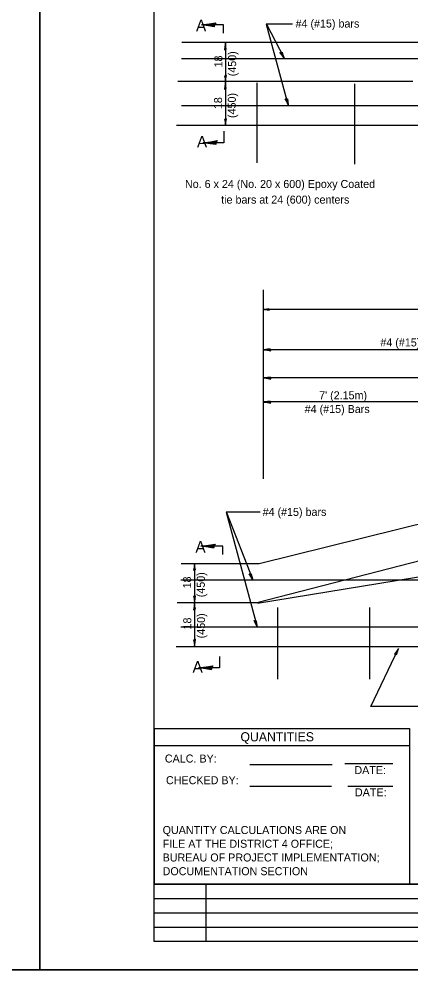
# Model space of a CAD drawing. Extents: x 116921 to 126621, y 61351 to 76334.
# Drawn here: x 124303 to 124645, y 64951 to 65782 of the extents above; entities that cross this region are included whole.
import ezdxf

# ---------------------------------------------------------------- set-up
doc = ezdxf.new("R2010")
doc.units = 0
for name, color, linetype in [('Sheets_50 Reference Boundary', 7, 'Continuous'), ('Sheets_General Details', 7, 'Continuous'), ('Sheets_Printer Plotting Border', 7, 'Continuous')]:
    doc.layers.add(name, color=color, linetype=linetype)

msp = doc.modelspace()

# ---------------------------------------------------------------- linework, layer by layer
at = {"layer": 'Sheets_50 Reference Boundary'}
msp.add_lwpolyline([(124420.81, 66025.58), (125995.81, 66025.58), (125995.81, 65025.59), (124420.81, 65025.59)], close=True, dxfattribs=at)
at = {"layer": 'Sheets_General Details'}
for p, q in [((124320.81, 64950.59), (124320.81, 66050.59)), ((124320.81, 66050.59), (124320.81, 64950.59)), ((124481.26, 65776.68), (124462.02, 65776.68)), ((124481.26, 65769.39), (124481.26, 65776.68)), ((124541.5, 65777.43), (124518.59, 65777.43)), ((124518.59, 65777.43), (124537.75, 65706.2)), ((124518.81, 65777.39), (124534.02, 65748.11)), ((124444.87, 65761.76), (124654.76, 65761.76)), ((124482.97, 65761.76), (124482.97, 65688.73)), ((124444.56, 65747.5), (124820.43, 65747.5)), ((124646.59, 65727.22), (124441.44, 65727.22)), ((124510.3, 65726), (124510.3, 65656.02)), ((124595.6, 65725.09), (124595.6, 65655.11)), ((124444.56, 65706.16), (124820.39, 65706.16)), ((125503.3, 65688.73), (124440.31, 65688.73)), ((124481.56, 65683.72), (124481.56, 65673.65)), ((124481.56, 65673.65), (124463.31, 65673.65)), ((124516.22, 65379.81), (124516.22, 65545.14)), ((125425.27, 65528.09), (124516.22, 65528.09)), ((124819.74, 65492.83), (124516.22, 65492.83)), ((125425.27, 65468.1), (124516.22, 65468.1)), ((124668.35, 65447.1), (124516.22, 65447.1)), ((124512.43, 65306.01), (124819.15, 65382.16)), ((124513.29, 65350.78), (124483.54, 65350.78)), ((124483.54, 65350.78), (124510.54, 65250.41)), ((124483.96, 65350.42), (124506.98, 65291.68)), ((124817.24, 65350.59), (124510.34, 65271.47)), ((124480.76, 65320.93), (124461.51, 65320.93)), ((124480.76, 65313.64), (124480.76, 65320.93)), ((124817.32, 65321.01), (124510.86, 65270.95)), ((124444.37, 65306.01), (124512.43, 65306.01)), ((124455.93, 65306.01), (124455.93, 65232.98)), ((124444.06, 65291.75), (124669.78, 65291.75)), ((124510.34, 65271.47), (124440.94, 65271.47)), ((124528.24, 65267.49), (124528.24, 65204.87)), ((124608.69, 65267.49), (124608.69, 65204.87)), ((124444.06, 65250.41), (124669.99, 65250.41)), ((125502.79, 65232.98), (124439.81, 65232.98)), ((124609.8, 65181.03), (124634.06, 65231.6)), ((124477.76, 65224.67), (124477.76, 65214.6)), ((124477.76, 65214.6), (124459.51, 65214.6)), ((124657.8, 65181.03), (124609.8, 65181.03)), ((124420.81, 65161.75), (124643.52, 65161.75)), ((124420.81, 65161.75), (124420.81, 65025.59)), ((124643.52, 65161.75), (124643.52, 65025.91)), ((124420.81, 65146.75), (124643.52, 65146.75)), ((124628.97, 65130.66), (124587.24, 65130.66)), ((124504.28, 65130.18), (124576.08, 65130.18)), ((124504.28, 65111.25), (124575.6, 65111.25)), ((124589.67, 65111.25), (124628.97, 65111.25)), ((124420.81, 65025.59), (125995.81, 65025.59)), ((124420.81, 65025.59), (124643.52, 65025.59)), ((124465.81, 65025.59), (124465.81, 64975.59)), ((124420.81, 65013.09), (124720.17, 65013.09)), ((124420.81, 65000.59), (124720.17, 65000.59)), ((124420.81, 64988.09), (124720.17, 64988.09)), ((124320.81, 64950.59), (122620.81, 64950.59)), ((126020.81, 64950.59), (124320.81, 64950.59))]:
    msp.add_line(p, q, dxfattribs=at)
msp.add_lwpolyline([(124420.81, 66025.59), (125995.81, 66025.59), (125995.81, 64975.59), (124420.81, 64975.59)], close=True, dxfattribs=at)
for points in [[(124473.5, 65776.85), (124473.11, 65775.14), (124468.26, 65775.87), (124462.02, 65776.68), (124468.68, 65777.6), (124474.52, 65778.62), (124473.5, 65776.85), (124472.98, 65775.72), (124466.21, 65776.69), (124473.61, 65777.99), (124472.52, 65776.53), (124469.41, 65776.73), (124472.4, 65777.18)], [(124482.89, 65755.47), (124483.71, 65755.66), (124483.36, 65757.98), (124482.97, 65760.98), (124482.53, 65757.78), (124482.04, 65754.98), (124482.89, 65755.47), (124483.43, 65755.72), (124482.96, 65758.97), (124482.34, 65755.41), (124483.04, 65755.94), (124482.95, 65757.43), (124482.73, 65755.99)], [(124531.53, 65752.54), (124532.34, 65752.77), (124533.15, 65750.56), (124534.24, 65747.74), (124532.33, 65750.34), (124530.55, 65752.56), (124531.53, 65752.54), (124532.13, 65752.58), (124533.27, 65749.51), (124531.02, 65752.33), (124531.89, 65752.2), (124532.52, 65750.84), (124531.64, 65752)], [(124483.05, 65732.12), (124482.23, 65731.94), (124482.58, 65729.61), (124482.97, 65726.62), (124483.41, 65729.81), (124483.9, 65732.62), (124483.05, 65732.12), (124482.51, 65731.88), (124482.97, 65728.63), (124483.6, 65732.18), (124482.9, 65731.66), (124482.99, 65730.16), (124483.21, 65731.6)], [(124482.89, 65720.91), (124483.71, 65721.09), (124483.36, 65723.42), (124482.97, 65726.42), (124482.53, 65723.22), (124482.04, 65720.42), (124482.89, 65720.91), (124483.43, 65721.15), (124482.96, 65724.41), (124482.34, 65720.85), (124483.04, 65721.38), (124482.95, 65722.87), (124482.73, 65721.43)], [(124536.16, 65712), (124537, 65712.06), (124537.33, 65709.72), (124537.82, 65706.74), (124536.48, 65709.68), (124535.2, 65712.22), (124536.16, 65712), (124536.75, 65711.92), (124537.23, 65708.67), (124535.62, 65711.89), (124536.44, 65711.59), (124536.78, 65710.13), (124536.15, 65711.45)], [(124483.05, 65694.11), (124482.23, 65693.92), (124482.58, 65691.59), (124482.97, 65688.6), (124483.41, 65691.8), (124483.9, 65694.6), (124483.05, 65694.11), (124482.51, 65693.86), (124482.97, 65690.61), (124483.6, 65694.16), (124482.9, 65693.64), (124482.99, 65692.15), (124483.21, 65693.58)], [(124474.79, 65673.82), (124474.41, 65672.11), (124469.55, 65672.84), (124463.31, 65673.65), (124469.98, 65674.57), (124475.81, 65675.59), (124474.79, 65673.82), (124474.28, 65672.69), (124467.51, 65673.66), (124474.91, 65674.96), (124473.82, 65673.5), (124470.71, 65673.7), (124473.7, 65674.15)], [(124520.96, 65527.98), (124520.83, 65528.59), (124519.11, 65528.33), (124516.9, 65528.04), (124519.26, 65527.72), (124521.33, 65527.36), (124520.96, 65527.98), (124520.78, 65528.38), (124518.39, 65528.04), (124521.01, 65527.58), (124520.62, 65528.09), (124519.52, 65528.02), (124520.58, 65527.86)], [(124522.09, 65492.75), (124521.91, 65493.57), (124519.58, 65493.22), (124516.58, 65492.83), (124519.78, 65492.39), (124522.58, 65491.9), (124522.09, 65492.75), (124521.84, 65493.29), (124518.59, 65492.83), (124522.15, 65492.2), (124521.62, 65492.9), (124520.13, 65492.81), (124521.57, 65492.59)], [(124522.2, 65468.02), (124522.02, 65468.84), (124519.69, 65468.49), (124516.7, 65468.1), (124519.89, 65467.66), (124522.7, 65467.17), (124522.2, 65468.02), (124521.96, 65468.56), (124518.71, 65468.09), (124522.26, 65467.47), (124521.74, 65468.17), (124520.24, 65468.08), (124521.68, 65467.86)], [(124522.04, 65446.99), (124521.86, 65447.81), (124519.53, 65447.46), (124516.53, 65447.07), (124519.73, 65446.63), (124522.53, 65446.14), (124522.04, 65446.99), (124521.8, 65447.53), (124518.55, 65447.06), (124522.1, 65446.44), (124521.58, 65447.14), (124520.08, 65447.05), (124521.52, 65446.83)], [(124472.99, 65321.1), (124472.61, 65319.39), (124467.75, 65320.12), (124461.51, 65320.93), (124468.18, 65321.85), (124474.01, 65322.87), (124472.99, 65321.1), (124472.48, 65319.97), (124465.71, 65320.94), (124473.11, 65322.24), (124472.02, 65320.78), (124468.91, 65320.98), (124471.9, 65321.43)], [(124455.85, 65300.53), (124456.67, 65300.72), (124456.32, 65303.04), (124455.93, 65306.04), (124455.49, 65302.84), (124455, 65300.04), (124455.85, 65300.53), (124456.39, 65300.78), (124455.93, 65304.03), (124455.3, 65300.47), (124456, 65301), (124455.91, 65302.49), (124455.69, 65301.05)], [(124504.65, 65296.82), (124505.48, 65296.97), (124506.07, 65294.69), (124506.88, 65291.78), (124505.23, 65294.55), (124503.68, 65296.94), (124504.65, 65296.82), (124505.25, 65296.81), (124506.09, 65293.63), (124504.13, 65296.66), (124504.97, 65296.45), (124505.47, 65295.04), (124504.71, 65296.28)], [(124456.01, 65277.18), (124455.19, 65277), (124455.54, 65274.67), (124455.93, 65271.68), (124456.37, 65274.87), (124456.86, 65277.68), (124456.01, 65277.18), (124455.47, 65276.94), (124455.94, 65273.69), (124456.56, 65277.24), (124455.86, 65276.72), (124455.96, 65275.22), (124456.17, 65276.66)], [(124455.85, 65265.97), (124456.67, 65266.15), (124456.32, 65268.48), (124455.93, 65271.48), (124455.49, 65268.28), (124455, 65265.48), (124455.85, 65265.97), (124456.39, 65266.21), (124455.93, 65269.47), (124455.3, 65265.91), (124456, 65266.44), (124455.91, 65267.93), (124455.69, 65266.49)], [(124508.94, 65255.75), (124509.78, 65255.81), (124510.11, 65253.47), (124510.6, 65250.49), (124509.26, 65253.43), (124507.98, 65255.97), (124508.94, 65255.75), (124509.53, 65255.67), (124510.01, 65252.42), (124508.39, 65255.65), (124509.22, 65255.34), (124509.55, 65253.89), (124508.93, 65255.2)], [(124456.01, 65239.17), (124455.19, 65238.98), (124455.54, 65236.65), (124455.93, 65233.66), (124456.37, 65236.86), (124456.86, 65239.66), (124456.01, 65239.17), (124455.47, 65238.92), (124455.94, 65235.67), (124456.56, 65239.22), (124455.86, 65238.7), (124455.96, 65237.21), (124456.17, 65238.64)], [(124631.61, 65226.66), (124632.43, 65226.47), (124633.12, 65228.73), (124634.06, 65231.6), (124632.28, 65228.9), (124630.63, 65226.59), (124631.61, 65226.66), (124632.2, 65226.65), (124633.19, 65229.78), (124631.09, 65226.85), (124631.94, 65227.02), (124632.5, 65228.41), (124631.69, 65227.21)], [(124470.99, 65214.77), (124470.6, 65213.06), (124465.75, 65213.79), (124459.51, 65214.6), (124466.17, 65215.52), (124472.01, 65216.54), (124470.99, 65214.77), (124470.48, 65213.64), (124463.7, 65214.61), (124471.11, 65215.91), (124470.01, 65214.45), (124466.9, 65214.65), (124469.9, 65215.1)]]:
    msp.add_lwpolyline(points, dxfattribs=at)
at = {"layer": 'Sheets_Printer Plotting Border'}
for points in [[(122620.81, 64950.59), (124320.81, 64950.59), (124320.81, 66050.59), (122620.81, 66050.59)], [(124320.81, 64950.59), (126020.81, 64950.59), (126020.81, 66050.59), (124320.81, 66050.59)]]:
    msp.add_lwpolyline(points, close=True, dxfattribs=at)

# ---------------------------------------------------------------- texts
at = {"layer": 'Sheets_General Details'}
for s, height, rotation, p in [('A', 10, 360, (124457.23, 65771.21)), ('#4 (#15) bars', 7, 360, (124544.14, 65774.41)), ('18', 7, 90, (124480.28, 65739.54)), ('(450)', 7, 90, (124492.28, 65731.83)), ('18', 7, 90, (124480, 65703.07)), ('(450)', 7, 90, (124492, 65695.35)), ('A', 10, 360, (124458.03, 65669.61)), ('No. 6 x 24 (No. 20 x 600) Epoxy Coated', 7, 360, (124447.6, 65634.18)), ('tie bars at 24 (600) centers', 7, 360, (124479.21, 65620.51)), ('#4 (#15) reinforcing', 7, 360, (124618.17, 65495.65)), ("7' (2.15m)", 7, 360, (124564.71, 65449.46)), ('#4 (#15) Bars', 7, 360, (124552.12, 65437.46)), ('#4 (#15) bars', 7, 360, (124515.38, 65347.51)), ('A', 10, 360, (124456.72, 65315.46)), ('(450)', 7, 90, (124464.96, 65276.43)), ('18', 7, 90, (124452.96, 65284.15)), ('18', 7, 90, (124453.12, 65248.22)), ('(450)', 7, 90, (124465.12, 65240.5)), ('A', 10, 360, (124454.22, 65210.56)), ('QUANTITIES', 7.999, 360, (124496.03, 65150.45)), ('CALC. BY:', 7, 360, (124430.05, 65131.92)), ('DATE:', 7, 360, (124595.49, 65121.83)), ('CHECKED BY:', 7, 360, (124431.02, 65112.99)), ('DATE:', 7, 360, (124595.98, 65102.41)), ('QUANTITY CALCULATIONS ARE ON', 7, 360, (124428.11, 65069.44)), ('FILE AT THE DISTRICT 4 OFFICE; ', 7, 360, (124428.11, 65057.44)), ('BUREAU OF PROJECT IMPLEMENTATION;', 7, 360, (124428.11, 65045.44)), ('DOCUMENTATION SECTION', 7, 360, (124428.11, 65033.44))]:
    msp.add_text(s, height=height, rotation=rotation, dxfattribs=at).set_placement(p)

doc.saveas('drawing.dxf')
